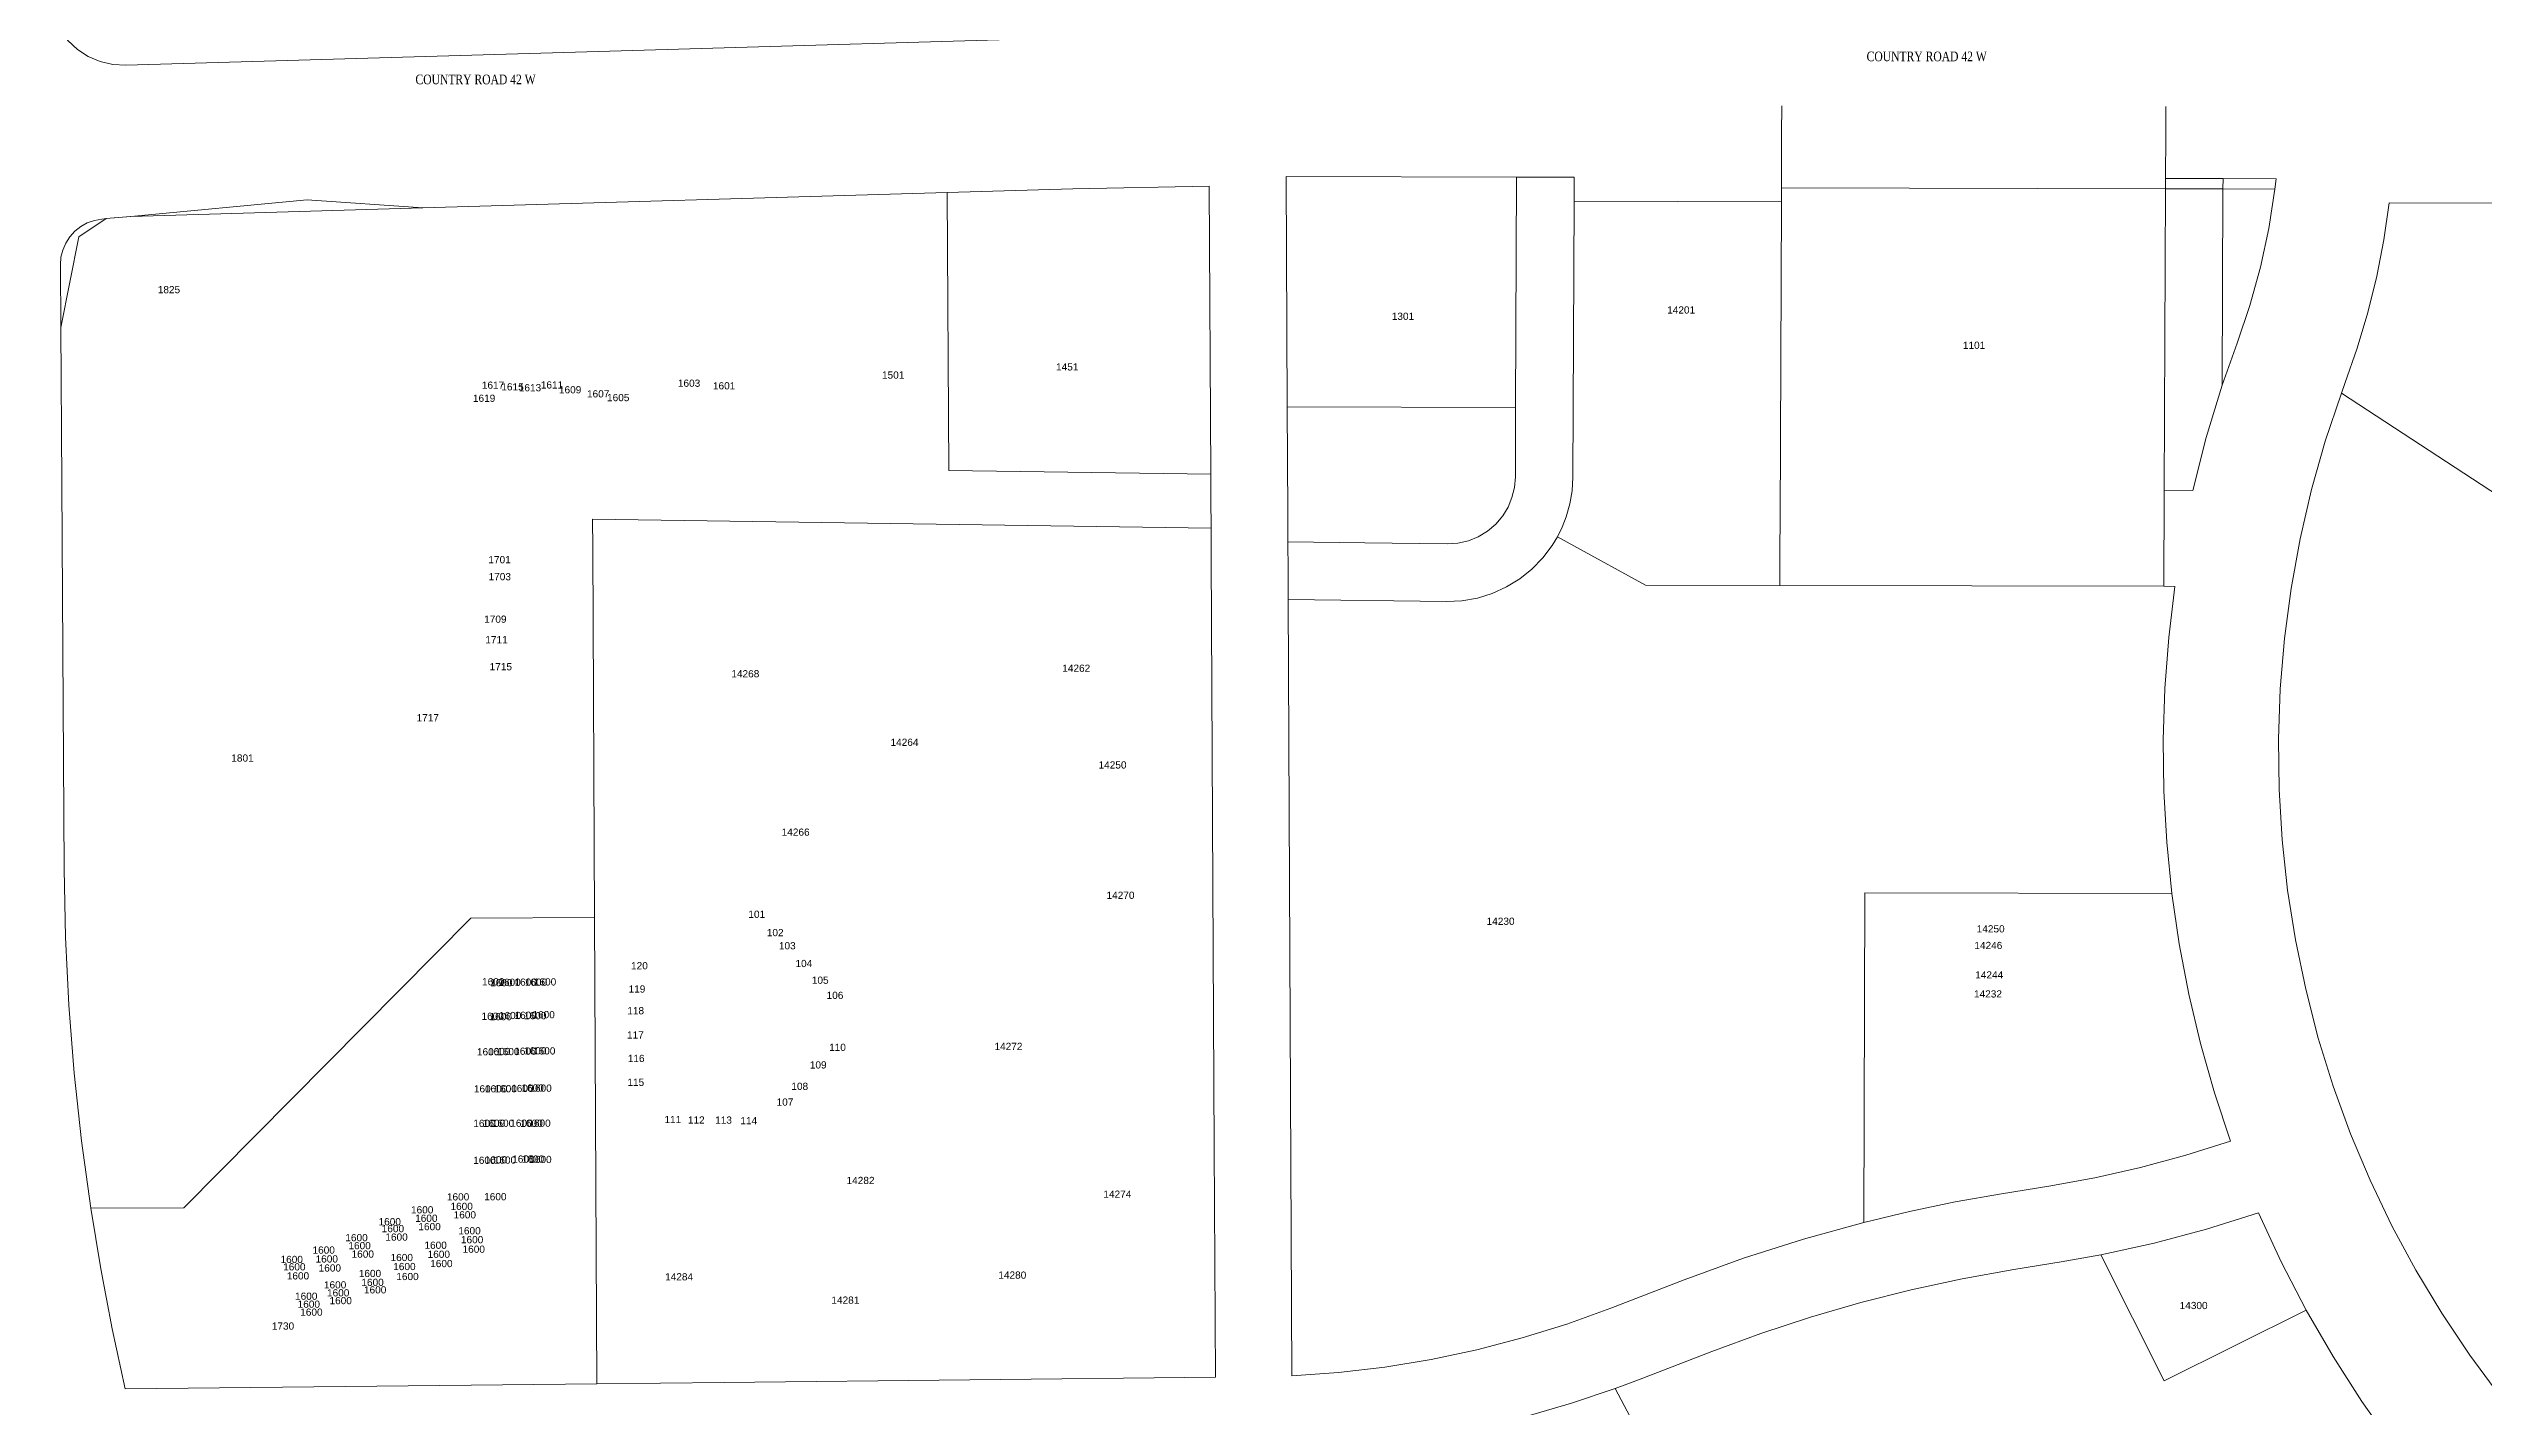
# Model space of a CAD drawing. Header units: feet. Extents: x 865220 to 5618803, y -2240498 to 1935234.
# Drawn here: x 2805785 to 2808321, y 964194 to 965609 of the extents above; entities that cross this region are included whole.
import ezdxf
from ezdxf.enums import TextEntityAlignment as Align

# ---------------------------------------------------------------- set-up
doc = ezdxf.new("R2010")
doc.units = ezdxf.units.FT
doc.header["$LTSCALE"] = 0.015
doc.header["$MEASUREMENT"] = 0
for name, color, linetype in [('Dakota County Addresses', 7, 'Continuous'), ('Dakota County Parcels', 7, 'Continuous'), ('STREET NAME', 7, 'Continuous')]:
    doc.layers.add(name, color=color, linetype=linetype)
doc.styles.add('Dimensions 100', font='arial.ttf')
doc.styles.get("Standard").update_dxf_attribs({"font": 'times.ttf'})

# ---------------------------------------------------------------- blocks, each defined once
blk = doc.blocks.new('ACMAP_ANN_TEMPLATE_Dakota County Addresses')
at = {"layer": 'Dakota County Addresses', "style": 'Dimensions 100'}
blk.add_attdef('DakotaCountyAddress', text='', height=50, dxfattribs=at).set_placement((0, 0), align=Align.CENTER)

msp = doc.modelspace()

# ---------------------------------------------------------------- linework, layer by layer
at = {"layer": 'Dakota County Parcels', "lineweight": 5}
for p, q in [((2806333.4, 965605.3), (2806929.4, 965622.7)), ((2805864.9, 965591.6), (2806333.4, 965605.3)), ((2806851.5, 965462.8), (2806993.6, 965465.7)), ((2806995.2, 965165.4), (2806993.6, 965465.7)), ((2807073.6, 965475.6), (2807313.6, 965475)), ((2807074.8, 965235.6), (2807073.6, 965475.6)), ((2807312.7, 965235.1), (2807313.6, 965475)), ((2807373.5, 965449.9), (2807373.6, 965474.9)), ((2807589.5, 965449.5), (2807589.6, 965463.8)), ((2807589.6, 965463.8), (2807989.5, 965462.9)), ((2807989.5, 965462.9), (2807989.6, 965473.6)), ((2807989.6, 965473.6), (2808049.6, 965473.5)), ((2808049.5, 965462.8), (2808049.6, 965473.5)), ((2808049.6, 965473.5), (2808104.9, 965473.4)), ((2808103.6, 965462.7), (2808104.9, 965473.4)), ((2806054, 965451.5), (2806174.3, 965443.1)), ((2806174.3, 965443.1), (2806720.7, 965459)), ((2806720.7, 965459), (2806851.5, 965462.8)), ((2806722.2, 965169.3), (2806720.7, 965459)), ((2807372.4, 965162.3), (2807373.5, 965449.9)), ((2807373.5, 965449.9), (2807589.5, 965449.5)), ((2807988.2, 965148.7), (2807989.5, 965462.9)), ((2807989.5, 965462.9), (2808049.5, 965462.8)), ((2808048.7, 965258.2), (2808049.5, 965462.8)), ((2808049.5, 965462.8), (2808103.6, 965462.7)), ((2808613.1, 965447.4), (2808222.7, 965448.2)), ((2805816, 965412.7), (2805797.2, 965318.4)), ((2805870, 965434.2), (2805844.6, 965431.8)), ((2805797.2, 965318.4), (2805796.8, 965383.7)), ((2808064.2, 965302.1), (2808048.7, 965258.2)), ((2807074.8, 965235.6), (2807312.7, 965235.1)), ((2807312.4, 965162.6), (2807312.7, 965235.1)), ((2808176.5, 965260.1), (2808172.8, 965249.9)), ((2808390.5, 965107.5), (2808172.8, 965249.9)), ((2806722.2, 965169.3), (2806995.2, 965165.4)), ((2807988.2, 965148.7), (2808018, 965148.6)), ((2806351.1, 965118.6), (2806995.4, 965109.4)), ((2807079.6, 964226), (2807075.7, 965035.1)), ((2807075.7, 965035.1), (2807240.6, 965032.9)), ((2807447.9, 965049.8), (2807587.9, 965049.5)), ((2807587.9, 965049.5), (2807987.8, 965048.7)), ((2807987.8, 965048.7), (2807999.4, 965048.6)), ((2807675.5, 964385.9), (2807676.3, 964729.4)), ((2807676.3, 964729.4), (2807996.2, 964728.7)), ((2805925.5, 964401.1), (2806224.3, 964702.9)), ((2806224.3, 964702.9), (2806353.2, 964703.6)), ((2806355.7, 964217.6), (2806353.2, 964703.6)), ((2807818.7, 964415.6), (2807868.1, 964423.6)), ((2805828.4, 964400.6), (2805925.5, 964401.1)), ((2807880.8, 964344.6), (2807922.3, 964352)), ((2807922.3, 964352), (2807988.3, 964220.8)), ((2807411.8, 964296.4), (2807488.3, 964326)), ((2807831.5, 964336.6), (2807880.8, 964344.6)), ((2807988.3, 964220.8), (2808136.2, 964294.5)), ((2807440.7, 964221.8), (2807517.2, 964251.4)), ((2807416.3, 964212.7), (2807440.7, 964221.8)), ((2805864.4, 964212.4), (2806355.7, 964217.6)), ((2807416.3, 964212.7), (2807636.7, 963799.2))]:
    msp.add_line(p, q, dxfattribs=at)
for points in [[(2805784.6, 965666.4), (2805786.4, 965653), (2805790.4, 965640.1), (2805796.5, 965628.1), (2805804.7, 965617.4), (2805814.5, 965608.2), (2805825.8, 965600.8), (2805838.2, 965595.5), (2805851.4, 965592.4), (2805864.9, 965591.6)], [(2807589.6, 965463.8), (2807589.6, 965474.5), (2807589.8, 965520.5), (2807589.9, 965549.5)], [(2807989.6, 965473.6), (2807989.8, 965519.6), (2807989.9, 965548.6)], [(2807313.6, 965475), (2807343.6, 965475), (2807373.6, 965474.9)], [(2805839.9, 965431.3), (2805844.6, 965431.8), (2805870.1, 965434.2), (2806054, 965451.5)], [(2806174.3, 965443.1), (2805870.1, 965434.2), (2805870, 965434.2)], [(2807587.9, 965049.5), (2807588, 965087.8), (2807588.2, 965117.8), (2807589.5, 965449.5)], [(2808064.2, 965302.1), (2808077.5, 965341.3), (2808088.6, 965381.2), (2808097.3, 965421.7), (2808103.6, 965462.7)], [(2808176.5, 965260.1), (2808189.3, 965296.8), (2808200.3, 965334), (2808209.6, 965371.7), (2808217.1, 965409.8), (2808222.7, 965448.2)], [(2805839.9, 965431.3), (2805832.2, 965429.9), (2805824.8, 965427.3), (2805818, 965423.5), (2805811.8, 965418.7), (2805806.6, 965412.9), (2805802.4, 965406.3), (2805799.3, 965399.1), (2805797.4, 965391.5), (2805796.8, 965383.7)], [(2805816, 965412.7), (2805844.6, 965431.8), (2805844.6, 965431.8)], [(2805800.7, 964754.1), (2805798.6, 965096.4), (2805798.2, 965156.4), (2805797.2, 965318.4)], [(2807075.4, 965095.1), (2807075.4, 965095.2), (2807075.3, 965125.2), (2807074.8, 965235.6)], [(2808048.7, 965258.2), (2808032.1, 965203.8), (2808018, 965148.6)], [(2808172.8, 965249.8), (2808156, 965200), (2808141.7, 965149.4), (2808129.8, 965098.2), (2808120.4, 965046.5), (2808113.5, 964994.4), (2808109.1, 964942), (2808107.2, 964889.5), (2808107.9, 964836.9), (2808111.1, 964784.4), (2808116.8, 964732.2), (2808125, 964680.3), (2808135.7, 964628.8), (2808148.8, 964577.9), (2808164.4, 964527.7), (2808182.4, 964478.3), (2808202.8, 964429.9), (2808225.4, 964382.4), (2808250.3, 964336.2), (2808277.4, 964291.1), (2808306.7, 964247.4), (2808338, 964205.2), (2808371.3, 964164.5), (2808406.5, 964125.5)], [(2806995.4, 965109.4), (2806995.3, 965139.4), (2806995.2, 965165.4)], [(2807241.4, 965092.9), (2807252.6, 965093.6), (2807263.5, 965096.2), (2807273.8, 965100.4), (2807283.4, 965106.2), (2807291.9, 965113.4), (2807299.2, 965122), (2807304.8, 965131.2), (2807308.9, 965141.3), (2807311.5, 965151.8), (2807312.4, 965162.6)], [(2807356.3, 965100.2), (2807361.3, 965110.4), (2807365.4, 965121), (2807369.2, 965134.5), (2807371.5, 965148.3), (2807372.4, 965162.3)], [(2807987.8, 965048.7), (2807988, 965081.9), (2807988.1, 965111.9), (2807988.2, 965148.7)], [(2806353.2, 964703.6), (2806351.3, 965088.6), (2806351.1, 965118.6)], [(2807000, 964224.5), (2806998.7, 964463.6), (2806995.6, 965079.4), (2806995.4, 965109.4)], [(2807075.4, 965095.1), (2807075.5, 965095.1), (2807155.6, 965094.1), (2807241.4, 965092.9)], [(2807075.7, 965035.1), (2807075.6, 965065.1), (2807075.5, 965095.1), (2807075.5, 965095.2)], [(2807240.6, 965032.9), (2807256.8, 965033.7), (2807272.8, 965036.5), (2807288.4, 965041.3), (2807303.2, 965048), (2807317, 965056.5), (2807329.7, 965066.6), (2807341, 965078.3), (2807350.8, 965091.2), (2807356.3, 965100.2)], [(2807356.3, 965100.2), (2807373.2, 965090.9), (2807447.9, 965049.8)], [(2807999.4, 965048.6), (2807993, 964995.5), (2807988.9, 964942.2), (2807987.2, 964888.8), (2807987.9, 964835.3), (2807990.9, 964781.9), (2807996.2, 964728.7)], [(2805800.7, 964754.1), (2805802.2, 964683.1), (2805805.7, 964612.2), (2805811.3, 964541.5), (2805818.8, 964470.9), (2805828.4, 964400.6)], [(2807996.2, 964728.7), (2808003.9, 964676.1), (2808013.9, 964623.8), (2808026.1, 964572.1), (2808040.6, 964520.9), (2808057.3, 964470.5)], [(2807868.1, 964423.6), (2807916, 964432.4), (2807963.6, 964443.1), (2808010.7, 964455.8), (2808057.3, 964470.5)], [(2805828.4, 964400.6), (2805838.8, 964337.6), (2805850.8, 964274.8), (2805864.4, 964212.4)], [(2807818.7, 964415.6), (2807770.7, 964407.1), (2807723, 964397.2), (2807675.5, 964385.9)], [(2807675.5, 964385.9), (2807612.4, 964368.4), (2807549.9, 964348.4), (2807488.3, 964326)], [(2807922.3, 964352), (2807977.7, 964364.2), (2808032.5, 964378.9), (2808086.6, 964395.9)], [(2808086.6, 964395.9), (2808110.2, 964344.6), (2808136.2, 964294.5)], [(2807831.5, 964336.6), (2807777.9, 964327), (2807724.8, 964315.6), (2807672.1, 964302.3), (2807619.9, 964287.1), (2807568.2, 964270.2), (2807517.2, 964251.4)], [(2807079.6, 964226), (2807128.2, 964229.4), (2807176.6, 964235.1), (2807224.6, 964243), (2807272.3, 964253.1), (2807319.4, 964265.4), (2807366, 964279.8), (2807411.8, 964296.4)], [(2808136.2, 964294.5), (2808164.1, 964246.2), (2808194.2, 964199.2), (2808226.5, 964153.7), (2808260.8, 964109.7), (2808297.1, 964067.3), (2808335.2, 964026.6), (2808375.3, 963987.8)], [(2806355.7, 964217.6), (2806488.1, 964219.1), (2807000, 964224.5)], [(2807040.4, 964144.8), (2807088.4, 964146.3), (2807136.2, 964149.9), (2807183.9, 964155.4), (2807231.2, 964162.9), (2807278.3, 964172.5), (2807324.8, 964183.9), (2807370.9, 964197.3), (2807416.3, 964212.7)]]:
    msp.add_lwpolyline(points, dxfattribs=at)

# ---------------------------------------------------------------- block references
at = {"layer": 'Dakota County Addresses', "lineweight": 5, "xscale": 0.15, "yscale": 0.15, "zscale": 0.15}
for p, values in [((2805909.9, 965354.1), {'DakotaCountyAddress': '1825'}), ((2807485.1, 965332.9), {'DakotaCountyAddress': '14201'}), ((2807195.3, 965326.3), {'DakotaCountyAddress': '1301'}), ((2807790.2, 965296.1), {'DakotaCountyAddress': '1101'}), ((2806247.5, 965254.6), {'DakotaCountyAddress': '1617'}), ((2806267.8, 965252.8), {'DakotaCountyAddress': '1615'}), ((2806308.9, 965254.8), {'DakotaCountyAddress': '1611'}), ((2806451.7, 965256.6), {'DakotaCountyAddress': '1603'}), ((2806488.2, 965253.9), {'DakotaCountyAddress': '1601'}), ((2806664.3, 965265.1), {'DakotaCountyAddress': '1501'}), ((2806845.6, 965273.6), {'DakotaCountyAddress': '1451'}), ((2806238.2, 965240.9), {'DakotaCountyAddress': '1619'}), ((2806286, 965251.9), {'DakotaCountyAddress': '1613'}), ((2806327.8, 965249.8), {'DakotaCountyAddress': '1609'}), ((2806357, 965245.5), {'DakotaCountyAddress': '1607'}), ((2806377.9, 965241.6), {'DakotaCountyAddress': '1605'}), ((2806254.3, 965072.7), {'DakotaCountyAddress': '1701'}), ((2806254.5, 965055), {'DakotaCountyAddress': '1703'}), ((2806249.9, 965010.7), {'DakotaCountyAddress': '1709'}), ((2806251.1, 964989.3), {'DakotaCountyAddress': '1711'}), ((2806255.6, 964961.2), {'DakotaCountyAddress': '1715'}), ((2806510.3, 964953.8), {'DakotaCountyAddress': '14268'}), ((2806855, 964959.6), {'DakotaCountyAddress': '14262'}), ((2806179.5, 964908), {'DakotaCountyAddress': '1717'}), ((2806676.1, 964882.4), {'DakotaCountyAddress': '14264'}), ((2805986.5, 964866), {'DakotaCountyAddress': '1801'}), ((2806892.8, 964858.8), {'DakotaCountyAddress': '14250'}), ((2806562.7, 964788.8), {'DakotaCountyAddress': '14266'}), ((2806901.1, 964723), {'DakotaCountyAddress': '14270'}), ((2806522.2, 964703.2), {'DakotaCountyAddress': '101'}), ((2807297, 964695.9), {'DakotaCountyAddress': '14230'}), ((2806541.4, 964684.1), {'DakotaCountyAddress': '102'}), ((2806554, 964670.4), {'DakotaCountyAddress': '103'}), ((2807805.1, 964670.7), {'DakotaCountyAddress': '14246'}), ((2807807.5, 964688), {'DakotaCountyAddress': '14250'}), ((2806400, 964649.6), {'DakotaCountyAddress': '120'}), ((2806571.3, 964651.9), {'DakotaCountyAddress': '104'}), ((2806247.7, 964632.9), {'DakotaCountyAddress': '1600'}), ((2806256.1, 964631.9), {'DakotaCountyAddress': '1600'}), ((2806264.7, 964632.3), {'DakotaCountyAddress': '1600'}), ((2806281.5, 964632.5), {'DakotaCountyAddress': '1600'}), ((2806292.3, 964632.4), {'DakotaCountyAddress': '1600'}), ((2806301.7, 964632.7), {'DakotaCountyAddress': '1600'}), ((2806397.4, 964625.3), {'DakotaCountyAddress': '119'}), ((2806588.3, 964634.5), {'DakotaCountyAddress': '105'}), ((2806603.7, 964618.7), {'DakotaCountyAddress': '106'}), ((2807804.7, 964620.2), {'DakotaCountyAddress': '14232'}), ((2807806, 964640), {'DakotaCountyAddress': '14244'}), ((2806247.1, 964596.9), {'DakotaCountyAddress': '1600'}), ((2806255.5, 964596.5), {'DakotaCountyAddress': '1600'}), ((2806265.3, 964597.7), {'DakotaCountyAddress': '1600'}), ((2806281.5, 964597.9), {'DakotaCountyAddress': '1600'}), ((2806291.4, 964597.5), {'DakotaCountyAddress': '1600'}), ((2806300.2, 964598.6), {'DakotaCountyAddress': '1600'}), ((2806396.1, 964602.7), {'DakotaCountyAddress': '118'}), ((2806395.8, 964577.4), {'DakotaCountyAddress': '117'}), ((2806242.4, 964559.9), {'DakotaCountyAddress': '1600'}), ((2806253.9, 964560.2), {'DakotaCountyAddress': '1600'}), ((2806263.4, 964560.1), {'DakotaCountyAddress': '1600'}), ((2806281.2, 964560.5), {'DakotaCountyAddress': '1600'}), ((2806291.5, 964560.9), {'DakotaCountyAddress': '1600'}), ((2806300.8, 964560.8), {'DakotaCountyAddress': '1600'}), ((2806396.6, 964553), {'DakotaCountyAddress': '116'}), ((2806586.2, 964546.2), {'DakotaCountyAddress': '109'}), ((2806606.3, 964564.5), {'DakotaCountyAddress': '110'}), ((2806784.4, 964565.5), {'DakotaCountyAddress': '14272'}), ((2806239.2, 964521.3), {'DakotaCountyAddress': '1600'}), ((2806250.7, 964521.3), {'DakotaCountyAddress': '1600'}), ((2806260.7, 964521.4), {'DakotaCountyAddress': '1600'}), ((2806278, 964521.7), {'DakotaCountyAddress': '1600'}), ((2806288.7, 964522.2), {'DakotaCountyAddress': '1600'}), ((2806297, 964522), {'DakotaCountyAddress': '1600'}), ((2806396.2, 964528.1), {'DakotaCountyAddress': '115'}), ((2806567, 964523.9), {'DakotaCountyAddress': '108'}), ((2806551.6, 964507.5), {'DakotaCountyAddress': '107'}), ((2806238.6, 964485.3), {'DakotaCountyAddress': '1600'}), ((2806248.5, 964485.4), {'DakotaCountyAddress': '1600'}), ((2806257.9, 964485.4), {'DakotaCountyAddress': '1600'}), ((2806277.1, 964485.5), {'DakotaCountyAddress': '1600'}), ((2806287.6, 964485.4), {'DakotaCountyAddress': '1600'}), ((2806295.9, 964485.5), {'DakotaCountyAddress': '1600'}), ((2806434.8, 964489.3), {'DakotaCountyAddress': '111'}), ((2806459.2, 964488.8), {'DakotaCountyAddress': '112'}), ((2806487.6, 964488.7), {'DakotaCountyAddress': '113'}), ((2806513.9, 964488.1), {'DakotaCountyAddress': '114'}), ((2806238.5, 964446.8), {'DakotaCountyAddress': '1600'}), ((2806250.5, 964447.3), {'DakotaCountyAddress': '1600'}), ((2806259.9, 964447), {'DakotaCountyAddress': '1600'}), ((2806279.1, 964448.1), {'DakotaCountyAddress': '1600'}), ((2806289.1, 964448.1), {'DakotaCountyAddress': '1600'}), ((2806296.9, 964447.7), {'DakotaCountyAddress': '1600'}), ((2806630.3, 964425.8), {'DakotaCountyAddress': '14282'}), ((2806173.7, 964395.2), {'DakotaCountyAddress': '1600'}), ((2806211.1, 964408.7), {'DakotaCountyAddress': '1600'}), ((2806214.8, 964398.8), {'DakotaCountyAddress': '1600'}), ((2806249.9, 964408.9), {'DakotaCountyAddress': '1600'}), ((2806897.8, 964411.5), {'DakotaCountyAddress': '14274'}), ((2806105.3, 964366.2), {'DakotaCountyAddress': '1600'}), ((2806139.9, 964382.8), {'DakotaCountyAddress': '1600'}), ((2806143.2, 964375.6), {'DakotaCountyAddress': '1600'}), ((2806147, 964366.8), {'DakotaCountyAddress': '1600'}), ((2806178, 964386.4), {'DakotaCountyAddress': '1600'}), ((2806181.4, 964377.7), {'DakotaCountyAddress': '1600'}), ((2806218.1, 964390), {'DakotaCountyAddress': '1600'}), ((2806223, 964373.4), {'DakotaCountyAddress': '1600'}), ((2806037.8, 964343.5), {'DakotaCountyAddress': '1600'}), ((2806071.1, 964353.3), {'DakotaCountyAddress': '1600'}), ((2806074.3, 964344), {'DakotaCountyAddress': '1600'}), ((2806108.5, 964357.9), {'DakotaCountyAddress': '1600'}), ((2806111.8, 964349.1), {'DakotaCountyAddress': '1600'}), ((2806152.4, 964345.5), {'DakotaCountyAddress': '1600'}), ((2806187.7, 964358.3), {'DakotaCountyAddress': '1600'}), ((2806191, 964348.9), {'DakotaCountyAddress': '1600'}), ((2806225.7, 964364.1), {'DakotaCountyAddress': '1600'}), ((2806227.4, 964354.2), {'DakotaCountyAddress': '1600'}), ((2806040.5, 964335.8), {'DakotaCountyAddress': '1600'}), ((2806044.3, 964326.4), {'DakotaCountyAddress': '1600'}), ((2806077.5, 964334.6), {'DakotaCountyAddress': '1600'}), ((2806083, 964317), {'DakotaCountyAddress': '1600'}), ((2806119.3, 964328.9), {'DakotaCountyAddress': '1600'}), ((2806122, 964319.6), {'DakotaCountyAddress': '1600'}), ((2806155.2, 964336.1), {'DakotaCountyAddress': '1600'}), ((2806158.4, 964325.7), {'DakotaCountyAddress': '1600'}), ((2806193.7, 964339.2), {'DakotaCountyAddress': '1600'}), ((2806441.3, 964325.4), {'DakotaCountyAddress': '14284'}), ((2806788.4, 964327.2), {'DakotaCountyAddress': '14280'}), ((2806052.9, 964305.2), {'DakotaCountyAddress': '1600'}), ((2806055.6, 964296.9), {'DakotaCountyAddress': '1600'}), ((2806086.2, 964308.7), {'DakotaCountyAddress': '1600'}), ((2806088.8, 964300.6), {'DakotaCountyAddress': '1600'}), ((2806124.7, 964311.8), {'DakotaCountyAddress': '1600'}), ((2806614.5, 964301.1), {'DakotaCountyAddress': '14281'}), ((2808018.9, 964295.5), {'DakotaCountyAddress': '14300'}), ((2806028.7, 964274.1), {'DakotaCountyAddress': '1730'}), ((2806058.3, 964288.6), {'DakotaCountyAddress': '1600'})]:
    msp.add_blockref('ACMAP_ANN_TEMPLATE_Dakota County Addresses', p, dxfattribs=at).add_auto_attribs(values)

# ---------------------------------------------------------------- texts
at = {"layer": 'STREET NAME', "lineweight": 5, "ltscale": 40, "width": 0.8}
for p in [(2807678.3, 965595.9), (2806166.7, 965571.9)]:
    msp.add_text('COUNTRY ROAD 42 W ', height=10, dxfattribs=at).set_placement(p)

doc.saveas('drawing.dxf')
